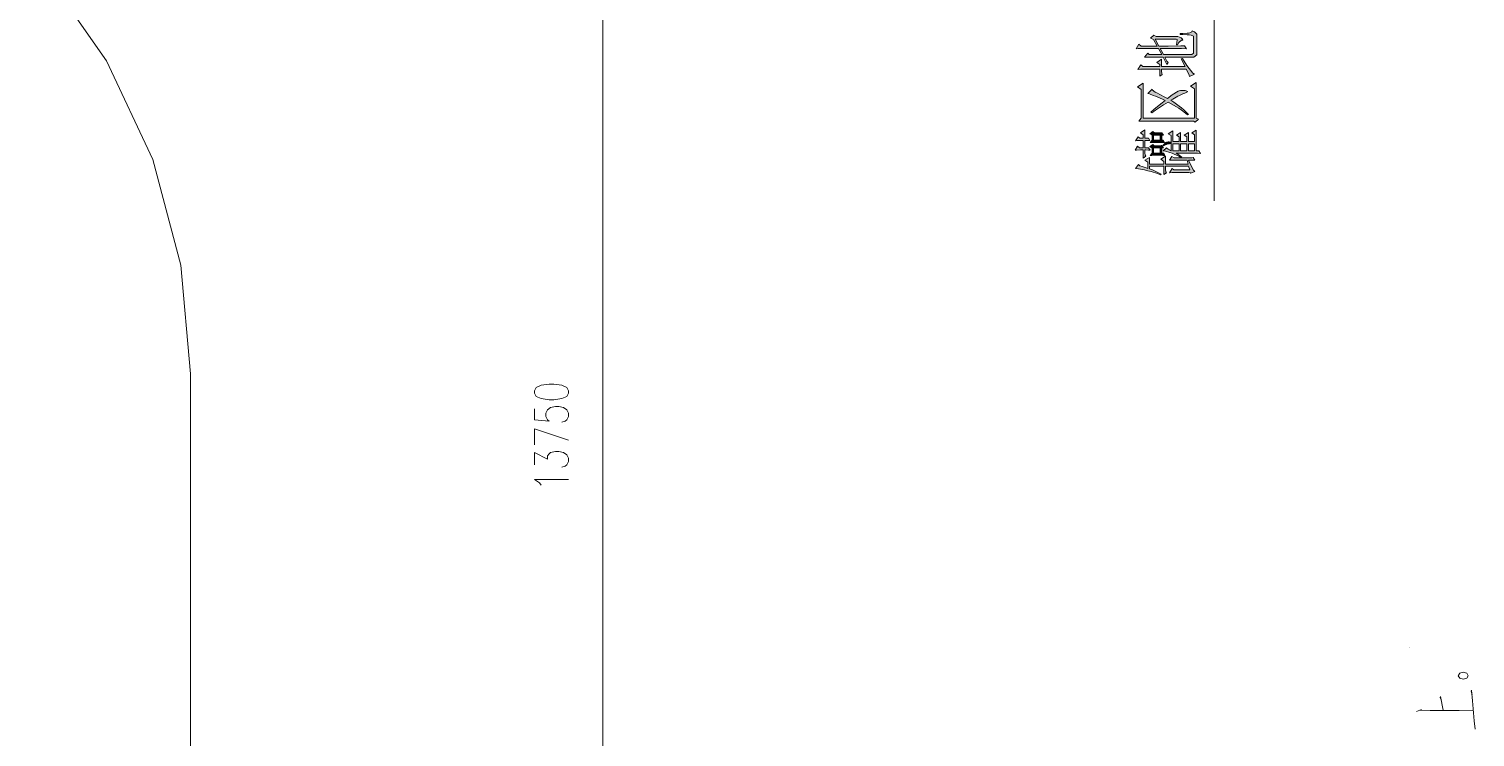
# Model space of a CAD drawing. Header units: millimetres. Extents: x 568 to 57335, y 85 to 28579.
# Drawn here: x 56874.2 to 57082.2, y 28130 to 28231.8 of the extents above; entities that cross this region are included whole.
import ezdxf

# ---------------------------------------------------------------- set-up
doc = ezdxf.new("R2010")
doc.units = ezdxf.units.MM

msp = doc.modelspace()

# ---------------------------------------------------------------- hatches: boundary and pattern name
h = msp.add_hatch(color=0)
h.dxf.hatch_style = 2
h.paths.add_polyline_path([(57039.28, 28229.47), (57039.34, 28229.8), (57039.38, 28230.18), (57039.37, 28230.22), (57039.34, 28230.26), (57039.21, 28230.3), (57039.08, 28230.3), (57036.2, 28230.3), (57036.75, 28229.3), (57038.06, 28229.3), (57039.9, 28229.32), (57040.43, 28229.33), (57040.71, 28228.91), (57040.02, 28228.93), (57038.13, 28228.94), (57036.95, 28228.94), (57037.42, 28228.09), (57041.27, 28228.09), (57041.5, 28228.09), (57041.74, 28228.26), (57041.74, 28228.44), (57041.74, 28230.55), (57041.7, 28230.71), (57041.39, 28230.87), (57041.11, 28230.9), (57040.83, 28230.92), (57040.18, 28230.94), (57039.8, 28230.94), (57039.8, 28231.08), (57040.19, 28231.09), (57040.79, 28231.13), (57040.98, 28231.16), (57041.19, 28231.19), (57041.46, 28231.34), (57041.54, 28231.47), (57041.88, 28231.35), (57042.21, 28231.03), (57042.21, 28230.83), (57042.21, 28228.31), (57042.21, 28228.02), (57041.76, 28227.72), (57041.3, 28227.72), (57037.58, 28227.72), (57037.9, 28227.11), (57038.1, 28226.95), (57037.9, 28226.67), (57037.34, 28227.72), (57035.92, 28227.72), (57035.66, 28227.72), (57035.04, 28227.71), (57034.69, 28227.7), (57035.13, 28228.28), (57035.36, 28228.09), (57037.19, 28228.09), (57036.71, 28228.94), (57034.81, 28228.94), (57034.45, 28228.94), (57033.78, 28228.93), (57033.46, 28228.91), (57033.86, 28229.55), (57034.18, 28229.3), (57036.51, 28229.3), (57035.95, 28230.22), (57035.56, 28230.44), (57036.04, 28230.88), (57036.35, 28230.66), (57039.37, 28230.66), (57039.48, 28230.66), (57039.71, 28230.6), (57039.82, 28230.54), (57039.93, 28230.47), (57040.12, 28230.29), (57040.19, 28230.16), (57039.98, 28230.15), (57039.6, 28229.8), (57039.44, 28229.47)])
h = msp.add_hatch(color=0)
h.dxf.hatch_style = 2
h.paths.add_polyline_path([(57040.51, 28226.37), (57039.96, 28227.47), (57040.16, 28227.5), (57040.77, 28226.51), (57041.62, 28225.38), (57041.86, 28225.26), (57041.14, 28224.93), (57041.09, 28225.09), (57040.85, 28225.62), (57040.67, 28225.97), (57037.11, 28225.97), (57037.11, 28225.87), (57037.11, 28225.68), (57037.17, 28225.35), (57037.22, 28225.2), (57036.87, 28224.95), (57036.87, 28225.97), (57035.05, 28225.97), (57034.77, 28225.97), (57034.1, 28225.97), (57033.7, 28225.95), (57034.14, 28226.59), (57034.41, 28226.37), (57036.87, 28226.37), (57036.87, 28226.64), (57036.43, 28226.95), (57037.11, 28227.42), (57037.11, 28226.37)])
h = msp.add_hatch(color=0)
h.dxf.hatch_style = 2
h.paths.add_polyline_path([(57034.21, 28218.91), (57034.21, 28223.04), (57033.66, 28223.43), (57034.46, 28223.95), (57034.46, 28218.91), (57041.86, 28218.91), (57041.86, 28223.15), (57041.3, 28223.53), (57042.1, 28224.04), (57042.1, 28218.94), (57042.46, 28218.77), (57041.98, 28218.35), (57041.74, 28218.52), (57035.21, 28218.52), (57035.03, 28218.52), (57034.36, 28218.51), (57033.87, 28218.49)])
h = msp.add_hatch(color=0)
h.dxf.hatch_style = 2
h.paths.add_polyline_path([(57035.6, 28219.8), (57036, 28220.17), (57037.01, 28221), (57037.63, 28221.46), (57037.27, 28221.64), (57036.58, 28221.95), (57036.26, 28222.08), (57035.93, 28222.21), (57035.37, 28222.42), (57035.13, 28222.49), (57035.76, 28223.12), (57035.8, 28223), (57036.19, 28222.69), (57036.53, 28222.51), (57036.88, 28222.33), (57037.6, 28221.95), (57037.98, 28221.76), (57038.65, 28222.27), (57039.5, 28222.81), (57039.68, 28222.84), (57039.86, 28222.89), (57040.14, 28222.93), (57040.24, 28222.93), (57040.34, 28222.93), (57040.54, 28222.9), (57040.65, 28222.86), (57040.76, 28222.82), (57040.87, 28222.78), (57040.87, 28222.72), (57040.67, 28222.61), (57040.47, 28222.54), (57040.19, 28222.43), (57039.69, 28222.2), (57039.46, 28222.08), (57039.24, 28221.96), (57038.74, 28221.68), (57038.45, 28221.51), (57038.91, 28221.23), (57039.68, 28220.67), (57040, 28220.4), (57040.32, 28220.14), (57040.81, 28219.67), (57040.99, 28219.46), (57040.87, 28219.41), (57040.57, 28219.66), (57039.95, 28220.13), (57039.62, 28220.35), (57039.3, 28220.57), (57038.51, 28221.01), (57038.06, 28221.24), (57037.43, 28220.86), (57036.26, 28220.1), (57035.73, 28219.71)])
h = msp.add_hatch(color=0)
h.dxf.hatch_style = 2
h.paths.add_polyline_path([(57034.49, 28215.72), (57034.15, 28215.72), (57033.6, 28215.71), (57033.39, 28215.69), (57033.74, 28216.25), (57034.02, 28216.05), (57034.49, 28216.05), (57034.49, 28216.55), (57034.09, 28216.83), (57034.73, 28217.24), (57034.73, 28216.05), (57034.83, 28216.05), (57035.09, 28216.07), (57035.24, 28216.08), (57035.45, 28215.72), (57034.73, 28215.72), (57034.73, 28214.69), (57035.24, 28214.69), (57035.48, 28214.33), (57035.24, 28214.35), (57034.87, 28214.36), (57034.73, 28214.36), (57034.73, 28214.11), (57034.73, 28213.93), (57034.79, 28213.6), (57034.85, 28213.45), (57034.49, 28213.19), (57034.49, 28214.36), (57034.09, 28214.36), (57033.52, 28214.35), (57033.35, 28214.33), (57033.66, 28214.89), (57033.94, 28214.69), (57034.49, 28214.69)])
h = msp.add_hatch(color=0)
h.paths.add_polyline_path([(57037.54, 28215.41), (57037.28, 28215.43), (57036.77, 28215.44), (57036.51, 28215.44), (57036.25, 28215.44), (57035.74, 28215.43), (57035.48, 28215.41), (57035.76, 28215.75), (57035.76, 28216.5), (57035.45, 28216.69), (57035.88, 28217.02), (57036.11, 28216.8), (57036.53, 28216.8), (57037.06, 28216.82), (57037.19, 28216.83), (57037.42, 28216.5), (57037.15, 28216.5), (57037.15, 28215.75), (57037.38, 28215.75)])
h.paths.add_polyline_path([(57035.99, 28215.75), (57036.91, 28215.75), (57036.91, 28216.5), (57035.99, 28216.5)])
h = msp.add_hatch(color=0)
h.paths.add_polyline_path([(57039.24, 28213.89), (57039.46, 28213.75), (57039.86, 28213.48), (57040.03, 28213.34), (57039.92, 28213.28), (57039.6, 28213.46), (57038.96, 28213.76), (57038.64, 28213.88), (57038.31, 28213.99), (57037.68, 28214.18), (57037.38, 28214.25), (57037.82, 28214.69), (57037.9, 28214.62), (57038.07, 28214.48), (57038.16, 28214.43), (57038.25, 28214.38), (57038.42, 28214.3), (57038.49, 28214.25), (57038.49, 28216.42), (57038.1, 28216.69), (57038.74, 28217.11), (57038.74, 28215.56), (57039.64, 28215.56), (57039.64, 28216.25), (57039.28, 28216.5), (57039.87, 28216.89), (57039.87, 28215.56), (57040.75, 28215.56), (57040.75, 28216.25), (57040.39, 28216.5), (57040.98, 28216.89), (57040.98, 28215.56), (57041.86, 28215.56), (57041.86, 28216.52), (57041.46, 28216.8), (57042.1, 28217.21), (57042.1, 28214.22), (57042.5, 28214.22), (57042.73, 28213.86), (57042.31, 28213.88), (57040.57, 28213.89)])
h.paths.add_polyline_path([(57038.74, 28214.22), (57039.64, 28214.22), (57039.64, 28215.22), (57038.74, 28215.22)])
h.paths.add_polyline_path([(57039.87, 28214.22), (57040.75, 28214.22), (57040.75, 28215.22), (57039.87, 28215.22)])
h.paths.add_polyline_path([(57040.98, 28214.22), (57041.86, 28214.22), (57041.86, 28215.22), (57040.98, 28215.22)])
h = msp.add_hatch(color=0)
h.dxf.hatch_style = 2
h.paths.add_polyline_path([(57037.38, 28215.03), (57037.52, 28215.19), (57037.74, 28215.41), (57037.82, 28215.46), (57037.9, 28215.5), (57038.06, 28215.55), (57038.13, 28215.54), (57038.22, 28215.53), (57038.33, 28215.49), (57038.38, 28215.46), (57038.42, 28215.42), (57038.45, 28215.36), (57038.45, 28215.33), (57038.45, 28215.29), (57038.29, 28215.24), (57038.13, 28215.22), (57037.94, 28215.18), (57037.58, 28215.06), (57037.42, 28214.97)])
h = msp.add_hatch(color=0)
h.dxf.hatch_style = 2
h.paths.add_polyline_path([(57040.79, 28212.89), (57038.26, 28212.89), (57038.61, 28213.42), (57038.93, 28213.23), (57039.24, 28213.23), (57040, 28213.23), (57040.43, 28213.23), (57040.87, 28213.23), (57041.48, 28213.24), (57041.66, 28213.26), (57041.9, 28212.89), (57040.98, 28212.89), (57041.27, 28212.27), (57041.74, 28211.45), (57041.93, 28211.26), (57041.34, 28211.04), (57041.27, 28211.07), (57041.04, 28211.12), (57040.91, 28211.12), (57039.96, 28211.12), (57038.65, 28211.11), (57038.29, 28211.09), (57038.65, 28211.68), (57038.89, 28211.48), (57041.18, 28211.48), (57041.02, 28212.01), (57037.7, 28212.01), (57037.7, 28211.73), (57037.7, 28211.55), (57037.76, 28211.22), (57037.82, 28211.06), (57037.46, 28210.82), (57037.46, 28212.01), (57035.37, 28212.01), (57035.37, 28211.64), (57035.84, 28211.48), (57036.69, 28211.09), (57037.07, 28210.87), (57036.99, 28210.79), (57036.53, 28210.98), (57035.61, 28211.28), (57035.15, 28211.38), (57034.69, 28211.49), (57033.8, 28211.63), (57033.39, 28211.68), (57033.82, 28212.28), (57034.02, 28212.06), (57034.34, 28211.96), (57034.89, 28211.78), (57035.13, 28211.7), (57035.13, 28212.59), (57034.73, 28212.87), (57035.37, 28213.28), (57035.37, 28212.34), (57037.46, 28212.34), (57037.46, 28212.72), (57037.03, 28213.04), (57037.7, 28213.48), (57037.7, 28212.34), (57040.95, 28212.34)])
h = msp.add_hatch(color=0)
h.paths.add_polyline_path([(57037.58, 28213.56), (57037.31, 28213.57), (57036.77, 28213.59), (57036.51, 28213.59), (57036.25, 28213.59), (57035.74, 28213.57), (57035.48, 28213.56), (57035.76, 28213.89), (57035.76, 28214.64), (57035.45, 28214.86), (57035.88, 28215.16), (57036.08, 28214.97), (57036.51, 28214.97), (57037.09, 28214.99), (57037.22, 28215), (57037.42, 28214.67), (57037.15, 28214.67), (57037.15, 28213.89), (57037.47, 28213.89)])
h.paths.add_polyline_path([(57035.99, 28213.89), (57036.91, 28213.89), (57036.91, 28214.67), (57035.99, 28214.67)])
h = msp.add_hatch(color=0)
h.dxf.hatch_style = 2
h.paths.add_polyline_path([(57072.82, 28142.8), (57072.79, 28142.83), (57072.82, 28142.85), (57072.85, 28142.83)])

# ---------------------------------------------------------------- linework, layer by layer
at = {"color": 0, "lineweight": 0}
for points in [[(56897.41, 28182.19), (56896.05, 28197.82), (56891.99, 28212.97), (56885.36, 28227.18), (56876.37, 28240.03), (56865.28, 28251.12), (56852.43, 28260.12), (56838.21, 28266.75), (56823.06, 28270.81), (56807.44, 28272.17)], [(56956.74, 28104.74), (56956.74, 28242.15)], [(57044.68, 28235.02), (57044.68, 28207.05)], [(56897.41, 28027.22), (56897.41, 28182.19)], [(56946.94, 28177.16), (56946.94, 28175.54), (56949.02, 28175.38), (56948.79, 28175.54), (56948.55, 28176.03), (56948.55, 28176.51), (56948.79, 28176.99), (56949.24, 28177.32), (56949.94, 28177.48), (56950.4, 28177.48), (56951.09, 28177.32), (56951.55, 28176.99), (56951.79, 28176.51), (56951.79, 28176.03), (56951.55, 28175.54), (56951.33, 28175.38), (56950.86, 28175.22)], [(56946.94, 28171.99), (56946.94, 28174.25), (56951.79, 28172.64)], [(56946.94, 28169.08), (56946.94, 28170.86), (56948.79, 28169.89), (56948.79, 28170.38), (56949.02, 28170.69), (56949.24, 28170.86), (56949.94, 28171.02), (56950.4, 28171.02), (56951.09, 28170.86), (56951.55, 28170.53), (56951.79, 28170.05), (56951.79, 28169.57), (56951.55, 28169.08), (56951.33, 28168.92), (56950.86, 28168.76)], [(56947.86, 28166.17), (56947.63, 28166.5), (56946.94, 28166.99), (56951.79, 28166.99)], [(57082.23, 28131.1), (57082.09, 28132.29), (57081.87, 28135.17), (57081.73, 28136.7), (57081.66, 28136.56), (57081.81, 28136.01)], [(57077.62, 28133.82), (57077.27, 28135.81), (57077.19, 28135.66), (57077.34, 28135.31)], [(57073.8, 28133.63), (57074.5, 28133.93), (57074.29, 28133.82), (57075.78, 28133.78), (57079.96, 28133.78), (57081.94, 28133.72)]]:
    msp.add_lwpolyline(points, dxfattribs=at)
for points in [[(57039.28, 28229.47), (57039.34, 28229.8), (57039.38, 28230.18), (57039.37, 28230.22), (57039.34, 28230.26), (57039.21, 28230.3), (57039.08, 28230.3), (57036.2, 28230.3), (57036.75, 28229.3), (57038.06, 28229.3), (57039.9, 28229.32), (57040.43, 28229.33), (57040.71, 28228.91), (57040.02, 28228.93), (57038.13, 28228.94), (57036.95, 28228.94), (57037.42, 28228.09), (57041.27, 28228.09), (57041.5, 28228.09), (57041.74, 28228.26), (57041.74, 28228.44), (57041.74, 28230.55), (57041.7, 28230.71), (57041.39, 28230.87), (57041.11, 28230.9), (57040.83, 28230.92), (57040.18, 28230.94), (57039.8, 28230.94), (57039.8, 28231.08), (57040.19, 28231.09), (57040.79, 28231.13), (57040.98, 28231.16), (57041.19, 28231.19), (57041.46, 28231.34), (57041.54, 28231.47), (57041.88, 28231.35), (57042.21, 28231.03), (57042.21, 28230.83), (57042.21, 28228.31), (57042.21, 28228.02), (57041.76, 28227.72), (57041.3, 28227.72), (57037.58, 28227.72), (57037.9, 28227.11), (57038.1, 28226.95), (57037.9, 28226.67), (57037.34, 28227.72), (57035.92, 28227.72), (57035.66, 28227.72), (57035.04, 28227.71), (57034.69, 28227.7), (57035.13, 28228.28), (57035.36, 28228.09), (57037.19, 28228.09), (57036.71, 28228.94), (57034.81, 28228.94), (57034.45, 28228.94), (57033.78, 28228.93), (57033.46, 28228.91), (57033.86, 28229.55), (57034.18, 28229.3), (57036.51, 28229.3), (57035.95, 28230.22), (57035.56, 28230.44), (57036.04, 28230.88), (57036.35, 28230.66), (57039.37, 28230.66), (57039.48, 28230.66), (57039.71, 28230.6), (57039.82, 28230.54), (57039.93, 28230.47), (57040.12, 28230.29), (57040.19, 28230.16), (57039.98, 28230.15), (57039.6, 28229.8), (57039.44, 28229.47)], [(57040.51, 28226.37), (57039.96, 28227.47), (57040.16, 28227.5), (57040.77, 28226.51), (57041.62, 28225.38), (57041.86, 28225.26), (57041.14, 28224.93), (57041.09, 28225.09), (57040.85, 28225.62), (57040.67, 28225.97), (57037.11, 28225.97), (57037.11, 28225.87), (57037.11, 28225.68), (57037.17, 28225.35), (57037.22, 28225.2), (57036.87, 28224.95), (57036.87, 28225.97), (57035.05, 28225.97), (57034.77, 28225.97), (57034.1, 28225.97), (57033.7, 28225.95), (57034.14, 28226.59), (57034.41, 28226.37), (57036.87, 28226.37), (57036.87, 28226.64), (57036.43, 28226.95), (57037.11, 28227.42), (57037.11, 28226.37)], [(57034.21, 28218.91), (57034.21, 28223.04), (57033.66, 28223.43), (57034.46, 28223.95), (57034.46, 28218.91), (57041.86, 28218.91), (57041.86, 28223.15), (57041.3, 28223.53), (57042.1, 28224.04), (57042.1, 28218.94), (57042.46, 28218.77), (57041.98, 28218.35), (57041.74, 28218.52), (57035.21, 28218.52), (57035.03, 28218.52), (57034.36, 28218.51), (57033.87, 28218.49)], [(57035.6, 28219.8), (57036, 28220.17), (57037.01, 28221), (57037.63, 28221.46), (57037.27, 28221.64), (57036.58, 28221.95), (57036.26, 28222.08), (57035.93, 28222.21), (57035.37, 28222.42), (57035.13, 28222.49), (57035.76, 28223.12), (57035.8, 28223), (57036.19, 28222.69), (57036.53, 28222.51), (57036.88, 28222.33), (57037.6, 28221.95), (57037.98, 28221.76), (57038.65, 28222.27), (57039.5, 28222.81), (57039.68, 28222.84), (57039.86, 28222.89), (57040.14, 28222.93), (57040.24, 28222.93), (57040.34, 28222.93), (57040.54, 28222.9), (57040.65, 28222.86), (57040.76, 28222.82), (57040.87, 28222.78), (57040.87, 28222.72), (57040.67, 28222.61), (57040.47, 28222.54), (57040.19, 28222.43), (57039.69, 28222.2), (57039.46, 28222.08), (57039.24, 28221.96), (57038.74, 28221.68), (57038.45, 28221.51), (57038.91, 28221.23), (57039.68, 28220.67), (57040, 28220.4), (57040.32, 28220.14), (57040.81, 28219.67), (57040.99, 28219.46), (57040.87, 28219.41), (57040.57, 28219.66), (57039.95, 28220.13), (57039.62, 28220.35), (57039.3, 28220.57), (57038.51, 28221.01), (57038.06, 28221.24), (57037.43, 28220.86), (57036.26, 28220.1), (57035.73, 28219.71)], [(57034.49, 28215.72), (57034.15, 28215.72), (57033.6, 28215.71), (57033.39, 28215.69), (57033.74, 28216.25), (57034.02, 28216.05), (57034.49, 28216.05), (57034.49, 28216.55), (57034.09, 28216.83), (57034.73, 28217.24), (57034.73, 28216.05), (57034.83, 28216.05), (57035.09, 28216.07), (57035.24, 28216.08), (57035.45, 28215.72), (57034.73, 28215.72), (57034.73, 28214.69), (57035.24, 28214.69), (57035.48, 28214.33), (57035.24, 28214.35), (57034.87, 28214.36), (57034.73, 28214.36), (57034.73, 28214.11), (57034.73, 28213.93), (57034.79, 28213.6), (57034.85, 28213.45), (57034.49, 28213.19), (57034.49, 28214.36), (57034.09, 28214.36), (57033.52, 28214.35), (57033.35, 28214.33), (57033.66, 28214.89), (57033.94, 28214.69), (57034.49, 28214.69)], [(57037.54, 28215.41), (57037.28, 28215.43), (57036.77, 28215.44), (57036.51, 28215.44), (57036.25, 28215.44), (57035.74, 28215.43), (57035.48, 28215.41), (57035.76, 28215.75), (57035.76, 28216.5), (57035.45, 28216.69), (57035.88, 28217.02), (57036.11, 28216.8), (57036.53, 28216.8), (57037.06, 28216.82), (57037.19, 28216.83), (57037.42, 28216.5), (57037.15, 28216.5), (57037.15, 28215.75), (57037.38, 28215.75)], [(57035.99, 28215.75), (57036.91, 28215.75), (57036.91, 28216.5), (57035.99, 28216.5)], [(57039.24, 28213.89), (57039.46, 28213.75), (57039.86, 28213.48), (57040.03, 28213.34), (57039.92, 28213.28), (57039.6, 28213.46), (57038.96, 28213.76), (57038.64, 28213.88), (57038.31, 28213.99), (57037.68, 28214.18), (57037.38, 28214.25), (57037.82, 28214.69), (57037.9, 28214.62), (57038.07, 28214.48), (57038.16, 28214.43), (57038.25, 28214.38), (57038.42, 28214.3), (57038.49, 28214.25), (57038.49, 28216.42), (57038.1, 28216.69), (57038.74, 28217.11), (57038.74, 28215.56), (57039.64, 28215.56), (57039.64, 28216.25), (57039.28, 28216.5), (57039.87, 28216.89), (57039.87, 28215.56), (57040.75, 28215.56), (57040.75, 28216.25), (57040.39, 28216.5), (57040.98, 28216.89), (57040.98, 28215.56), (57041.86, 28215.56), (57041.86, 28216.52), (57041.46, 28216.8), (57042.1, 28217.21), (57042.1, 28214.22), (57042.5, 28214.22), (57042.73, 28213.86), (57042.31, 28213.88), (57040.57, 28213.89)], [(57037.38, 28215.03), (57037.52, 28215.19), (57037.74, 28215.41), (57037.82, 28215.46), (57037.9, 28215.5), (57038.06, 28215.55), (57038.13, 28215.54), (57038.22, 28215.53), (57038.33, 28215.49), (57038.38, 28215.46), (57038.42, 28215.42), (57038.45, 28215.36), (57038.45, 28215.33), (57038.45, 28215.29), (57038.29, 28215.24), (57038.13, 28215.22), (57037.94, 28215.18), (57037.58, 28215.06), (57037.42, 28214.97)], [(57040.79, 28212.89), (57038.26, 28212.89), (57038.61, 28213.42), (57038.93, 28213.23), (57039.24, 28213.23), (57040, 28213.23), (57040.43, 28213.23), (57040.87, 28213.23), (57041.48, 28213.24), (57041.66, 28213.26), (57041.9, 28212.89), (57040.98, 28212.89), (57041.27, 28212.27), (57041.74, 28211.45), (57041.93, 28211.26), (57041.34, 28211.04), (57041.27, 28211.07), (57041.04, 28211.12), (57040.91, 28211.12), (57039.96, 28211.12), (57038.65, 28211.11), (57038.29, 28211.09), (57038.65, 28211.68), (57038.89, 28211.48), (57041.18, 28211.48), (57041.02, 28212.01), (57037.7, 28212.01), (57037.7, 28211.73), (57037.7, 28211.55), (57037.76, 28211.22), (57037.82, 28211.06), (57037.46, 28210.82), (57037.46, 28212.01), (57035.37, 28212.01), (57035.37, 28211.64), (57035.84, 28211.48), (57036.69, 28211.09), (57037.07, 28210.87), (57036.99, 28210.79), (57036.53, 28210.98), (57035.61, 28211.28), (57035.15, 28211.38), (57034.69, 28211.49), (57033.8, 28211.63), (57033.39, 28211.68), (57033.82, 28212.28), (57034.02, 28212.06), (57034.34, 28211.96), (57034.89, 28211.78), (57035.13, 28211.7), (57035.13, 28212.59), (57034.73, 28212.87), (57035.37, 28213.28), (57035.37, 28212.34), (57037.46, 28212.34), (57037.46, 28212.72), (57037.03, 28213.04), (57037.7, 28213.48), (57037.7, 28212.34), (57040.95, 28212.34)], [(57037.58, 28213.56), (57037.31, 28213.57), (57036.77, 28213.59), (57036.51, 28213.59), (57036.25, 28213.59), (57035.74, 28213.57), (57035.48, 28213.56), (57035.76, 28213.89), (57035.76, 28214.64), (57035.45, 28214.86), (57035.88, 28215.16), (57036.08, 28214.97), (57036.51, 28214.97), (57037.09, 28214.99), (57037.22, 28215), (57037.42, 28214.67), (57037.15, 28214.67), (57037.15, 28213.89), (57037.47, 28213.89)], [(57035.99, 28213.89), (57036.91, 28213.89), (57036.91, 28214.67), (57035.99, 28214.67)], [(57038.74, 28214.22), (57039.64, 28214.22), (57039.64, 28215.22), (57038.74, 28215.22)], [(57039.87, 28214.22), (57040.75, 28214.22), (57040.75, 28215.22), (57039.87, 28215.22)], [(57040.98, 28214.22), (57041.86, 28214.22), (57041.86, 28215.22), (57040.98, 28215.22)], [(56946.94, 28179.42), (56947.17, 28178.94), (56947.86, 28178.61), (56949.02, 28178.45), (56949.71, 28178.45), (56950.86, 28178.61), (56951.55, 28178.94), (56951.79, 28179.42), (56951.79, 28179.74), (56951.55, 28180.23), (56950.86, 28180.55), (56949.71, 28180.71), (56949.02, 28180.71), (56947.86, 28180.55), (56947.17, 28180.23), (56946.94, 28179.74)], [(57080.53, 28139.29), (57080.03, 28139.13), (57079.81, 28138.78), (57080.03, 28138.44), (57080.53, 28138.29), (57081.03, 28138.44), (57081.24, 28138.78), (57081.03, 28139.13)]]:
    msp.add_lwpolyline(points, close=True, dxfattribs=at)

doc.saveas('drawing.dxf')
